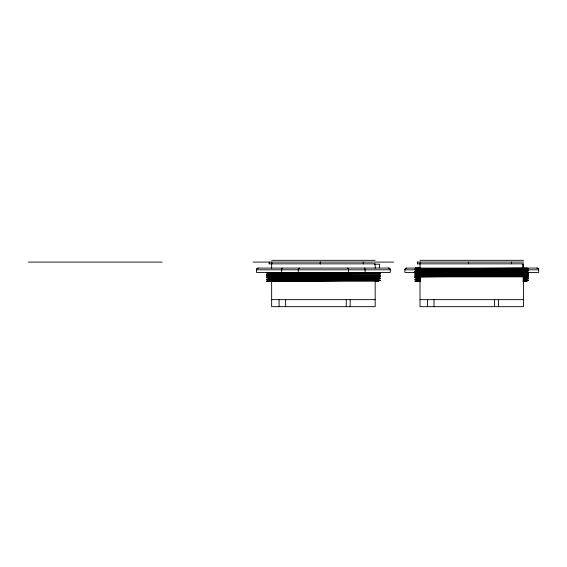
<?xml version="1.0" encoding="UTF-8"?>
<svg xmlns="http://www.w3.org/2000/svg" width="567" height="567" viewBox="0 0 567 567"><rect width="100%" height="100%" fill="white"/><g stroke="black" fill="none" stroke-linecap="round" stroke-linejoin="round"><path stroke-width="0.85" d="M523.532 264.215L523.532 267.688M378.891 272.451L267.922 273.308L268.361 273.358M527.282 268.056L416.249 268.935L416.724 268.971M528.607 268.836L528.196 268.864M414.916 271.664L523.461 270.707M380.23 280.452L377.82 280.325M528.607 270.799L528.104 270.629M528.607 280.452L527.905 280.282M266.561 277.603L377.643 277.015M414.916 277.603L420.36 277.483M527.012 271.536L416.249 272.443L416.986 272.493M527.012 273.294L416.249 274.201L416.986 274.244M527.012 275.052L416.249 275.952L416.724 275.994M420.473 276.717L416.511 276.859M378.451 274.237L378.926 274.201L267.922 275.066L268.361 275.115M528.196 270.622L528.607 270.594L527.239 270.523M528.196 273.251L528.607 273.23L527.53 273.166M528.196 275.009L528.607 274.981L527.53 274.917M528.196 276.767L528.607 276.739L527.53 276.675M415.327 272.507L414.973 272.529L415.327 272.578M528.104 268.871L528.607 269.041L527.53 268.978M528.104 272.38L528.607 272.351L527.083 272.273M528.104 273.259L528.607 273.429L527.53 273.365M528.104 275.016L528.607 275.186L527.53 275.123M528.104 276.767L528.607 276.937L527.53 276.88M521.236 272.486L414.973 273.209L415.859 273.471M528.104 269.07L526.374 268.914M528.012 272.387L528.607 272.55L527.53 272.493M528.104 273.457L527.53 273.273M528.012 274.137L528.607 274.102L527.083 274.031M528.104 275.215L527.53 275.03M528.012 278.525L528.607 278.489L527.53 278.432M528.012 280.282L528.607 280.247L527.083 280.176M528.012 269.077L526.176 268.914M528.012 273.464L527.53 273.478M527.905 274.144L528.607 274.308L527.53 274.244M528.012 275.222L527.53 275.229M527.905 278.532L528.607 278.695L527.53 278.631M527.905 270.835L526.176 270.672M527.905 272.592L527.395 272.401M527.905 274.343L526.374 274.18M527.905 276.98L526.176 276.816M527.905 278.73L527.395 278.546M527.905 280.488L526.374 280.318M527.785 270.835L525.822 270.679M527.785 272.592L526.374 272.422M527.785 274.35L526.176 274.18M527.785 276.98L525.822 276.816M527.785 278.737L526.374 278.567M527.785 280.488L526.176 280.325M377.643 273.507L266.582 274.286L267.929 274.364M378.728 273.287L380.251 273.23L379.032 273.159M416.44 274.031L414.973 274.081L415.327 274.13M378.728 275.038L380.251 274.981L379.032 274.917M527.246 272.607L526.176 272.429M416.44 275.789L414.916 275.846L415.859 275.902M378.728 276.795L380.251 276.739L379.032 276.668M527.246 278.751L526.176 278.567M378.387 277.008L380.251 276.937L379.032 276.873M378.387 278.56L380.251 278.489L379.032 278.425M526.75 275.923L528.607 275.86L527.083 275.789M378.387 280.311L380.251 280.247L379.032 280.183M378.019 273.301L380.251 273.429L379.032 273.365M378.387 273.492L377.82 273.507M378.019 275.052L380.251 275.186L379.032 275.123M378.019 276.809L378.387 276.802M526.374 275.931L528.607 276.065L527.53 276.001M377.643 275.264L266.582 275.846L267.929 275.916M377.643 278.574L266.582 279.354L267.383 279.411M377.82 278.567L380.251 278.695L379.032 278.631M378.019 278.766L266.561 279.559L267.383 279.616M377.643 280.325L270.239 281.218M378.019 280.523L376.148 280.552M525.637 268.928L524.51 269.141M525.822 269.119L524.844 269.141M525.446 270.884L524.546 270.898M377.282 273.315L266.582 274.088L267.929 274.159M377.09 273.514L377.466 273.514M525.446 272.642L523.461 272.663M377.466 275.264L266.582 276.044L267.929 276.115M525.446 274.393L523.461 274.421M377.466 277.022L266.582 277.802L267.929 277.873M525.446 276.15L524.383 276.164M525.446 277.029L524.546 277.036M525.446 278.78L523.461 278.808M525.446 280.537L523.461 280.559M418.595 268.056L414.973 268.141L416.958 268.234M524.631 268.942L414.916 269.906L415.859 269.963M270.239 272.443L266.582 272.536L267.929 272.607M524.844 268.935L523.461 269.155M524.631 270.693L521.909 270.927M524.844 270.693L523.461 270.913M524.844 270.891L525.255 270.884M524.631 272.451L523.164 272.67M524.631 272.649L525.255 272.642M524.468 274.208L523.164 274.421M524.298 274.407L524.844 274.201M524.631 274.407L525.255 274.4M418.63 276.831L523.461 275.973M524.51 275.959L523.164 276.179M524.844 275.959L523.745 276.172M524.631 276.157L525.255 276.15M524.631 276.838L523.164 277.057M524.844 276.831L523.461 277.05M420.473 278.475L416.249 278.588L416.724 278.624M524.844 277.036L525.255 277.029M523.05 277.816L527.012 277.681M376.488 280.346L266.582 281.104L268.085 281.182M524.631 278.588L523.164 278.808M524.631 278.794L525.255 278.787M420.473 280.226L416.249 280.339L416.986 280.389M523.05 279.574L527.012 279.439M418.595 281.218L420.36 281.197L414.916 281.218M524.468 280.346L523.164 280.566M524.298 280.552L524.844 280.346M524.631 280.545L525.255 280.537M523.461 268.956L414.973 269.694L415.859 269.757M523.164 272.465L414.973 273.407L415.327 273.457M523.745 272.458L521.236 272.692M523.164 274.222L414.973 274.96L415.859 275.023M523.745 274.215L414.973 275.165L415.859 275.229M523.745 275.973L522.235 276.186M420.36 277.688L414.973 277.795L415.859 277.858M420.36 279.24L414.973 279.347L415.859 279.411M420.36 279.439L414.916 279.559L415.859 279.616M523.164 278.61L523.745 278.603M420.36 280.998L414.973 281.104L418.715 281.218M523.164 280.367L523.745 280.36M521.909 270.728L414.973 271.451L415.859 271.515M522.235 275.987L414.916 276.724L416.78 276.802M271.636 260.331L375.177 260.331M419.991 260.331L523.532 260.331M28.35 262.089L162.127 262.089M253.208 262.089L393.604 262.089M417.369 262.089L523.532 262.089M269.013 263.846L375.177 263.846L375.177 268.212M417.369 263.846L523.532 263.846L523.532 268.056M374.298 264.194L379.564 264.194L379.564 267.688M258.346 268.099A1.821 1.779 -90 0 0 256.49 269.807L390.294 269.814L390.294 272.443L256.518 272.443L256.518 269.814A1.821 1.786 83.6 0 1 258.346 268.099L388.466 268.056A1.821 1.786 -83.6 0 1 390.337 269.807A1.821 1.779 90 0 0 388.466 268.099M416.369 272.443L404.873 272.443L404.873 269.814A1.821 1.786 83.6 0 1 406.702 268.099L536.821 268.056A1.821 1.786 -83.6 0 1 538.693 269.807L538.65 272.443L528.791 272.443M414.732 269.814L404.873 269.814A1.821 1.779 -90 0 1 406.702 268.099M528.791 269.814L538.65 269.814A1.821 1.779 90 0 0 536.821 268.099M414.916 276.831L527.275 276.831L523.058 276.724M266.561 281.218L378.926 281.218L375.368 281.119M522.965 281.218L527.275 281.218L523.058 281.112M271.636 299.645L375.177 299.645M419.991 299.645L523.532 299.645M420.36 268.078L417.149 268.234M420.36 268.283L418.68 268.262M418.715 276.831L417.149 276.809M270.36 281.218L268.793 281.197M527.083 280.374L528.607 280.438M527.239 270.728L528.607 270.785M267.929 277.667L266.61 277.617M379.032 280.382L380.251 280.438M527.53 268.779L528.607 268.829M415.859 271.721L414.916 271.671M415.859 273.273L415.42 273.259M415.859 274.35L414.973 274.315L416.511 274.23M415.859 276.108L414.973 276.065L416.511 275.98M415.859 277.66L414.916 277.617M416.986 270.735L416.249 270.686L527.012 269.786M378.451 275.916L378.926 275.952L267.922 276.824L268.361 276.866M378.451 277.674C346.076 278.539 300.595 277.717 268.361 278.624M378.451 279.425L378.926 279.46L267.922 280.332L268.361 280.382M523.532 276.335L523.532 306.669L420.012 306.669L419.991 276.072M522.661 264.201L522.661 267.695M511.597 262.089L511.597 263.846M498.542 299.645L498.542 306.669M494.594 299.645L494.594 306.669M468.597 262.089L468.597 263.846M433.989 299.645L433.989 306.669M427.454 299.645L427.454 306.669M420.225 262.089L420.225 263.846M419.991 263.846L419.991 268.212M417.603 262.089L417.603 263.846M375.177 281.31L375.177 306.669L271.657 306.669L271.636 281.31M365.127 269.814L365.127 272.443M363.241 262.089L363.241 263.846M350.186 299.645L350.186 306.669M348.57 272.443L348.57 269.814A1.821 1.198 88.4 0 0 347.33 268.092M346.239 299.645L346.239 306.669M320.398 262.089L320.398 263.846M320.242 262.089L320.242 263.846M298.242 272.443L298.242 269.814A1.821 1.226 90 0 1 299.482 268.099M285.633 299.645L285.633 306.669M281.686 269.814L281.686 272.443M279.099 299.645L279.099 306.669M271.862 262.089L271.862 263.846M271.636 263.846L271.636 268.212M269.247 262.089L269.247 263.846M364.609 268.099A1.821 0.553 90 0 1 365.105 269.814M281.664 269.807A1.821 0.588 88.7 0 1 282.203 268.092"/></g></svg>
